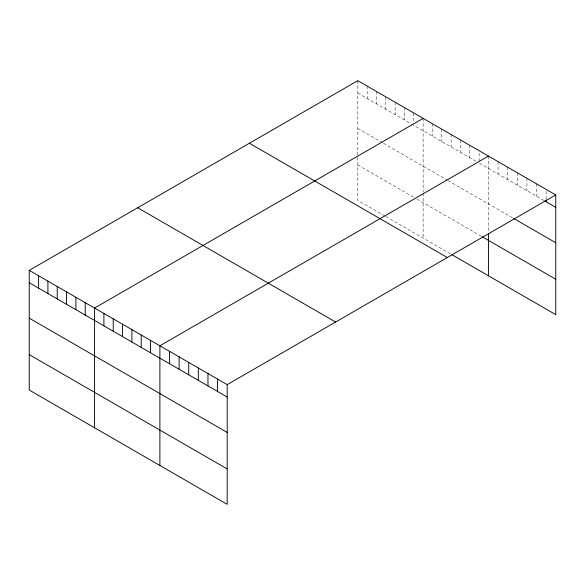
<?xml version="1.0" encoding="UTF-8"?>
<svg xmlns="http://www.w3.org/2000/svg" width="585" height="585" viewBox="0 0 585 585"><rect width="100%" height="100%" fill="white"/><g stroke="black" fill="none" stroke-linecap="round" stroke-linejoin="round"><path stroke-width="0.44" stroke-dasharray="2.92 2.19" d="M357.808 93.059L410.692 123.589M411.467 124.035L476.79 161.745M543.918 200.501L479.122 163.091L479.122 152.466M357.808 128.466L382.692 142.835M383.475 143.281L447.24 180.1M448.015 180.546L512.855 217.986M357.808 164.955L413.8 197.277M416.908 199.076L481.455 236.34M385.025 216.077L357.808 200.37L357.808 80.664M385.808 216.53L450.348 253.795M546.134 191.163L546.134 200.011M536.518 183.836L536.518 196.231M526.909 178.286L526.909 190.681M517.294 172.736L517.294 185.131M507.678 167.186L507.678 179.58M498.062 161.635L498.062 174.03M488.453 156.085L488.453 232.559M469.792 145.314L469.792 157.709M460.453 139.925L460.453 152.319M451.123 134.535L451.123 146.93M441.792 129.146L441.792 141.541M432.461 123.764L432.461 136.159M423.13 118.375L423.13 192.246M423.13 193.108L423.13 238.08M413.8 112.985L413.8 121.841M404.469 107.596L404.469 119.991M395.138 102.214L395.138 114.609M385.808 96.825L385.808 109.219M376.477 91.436L376.477 103.83M367.146 86.046L367.146 98.441"/><path stroke-width="0.88" d="M555.75 194.937L227.192 384.63L227.192 504.336L29.25 390.063L29.25 270.358L357.808 80.664L555.75 194.937L555.75 314.642L451.905 254.687M423.13 118.375L94.573 308.068L94.573 427.774M488.453 156.085L159.888 345.779L159.888 465.484M544.657 200.933L555.75 207.339M513.593 218.41L555.75 242.746M482.23 236.786L555.75 279.235M249.386 143.259L447.328 257.539M137.672 207.755L335.614 322.035M29.25 270.358L227.192 384.63M29.25 282.752L227.192 397.025M29.25 318.16L227.192 432.439M29.25 354.649L227.192 468.929M546.134 200.011L546.134 201.781M488.453 233.43L488.453 275.791M217.576 379.08L217.576 391.475M207.96 373.53L207.96 385.924M198.344 367.98L198.344 380.374M188.736 362.429L188.736 374.824M179.12 356.879L179.12 369.274M169.504 351.329L169.504 363.724M150.557 340.39L150.557 352.784M141.226 335L141.226 347.402M131.896 329.618L131.896 342.013M122.565 324.229L122.565 336.624M113.234 318.84L113.234 331.234M103.903 313.45L103.903 325.852M85.242 302.679L85.242 315.074M75.904 297.29L75.904 309.684M66.573 291.9L66.573 304.302M57.242 286.518L57.242 298.913M47.911 281.129L47.911 293.524M38.581 275.74L38.581 288.134"/></g></svg>
